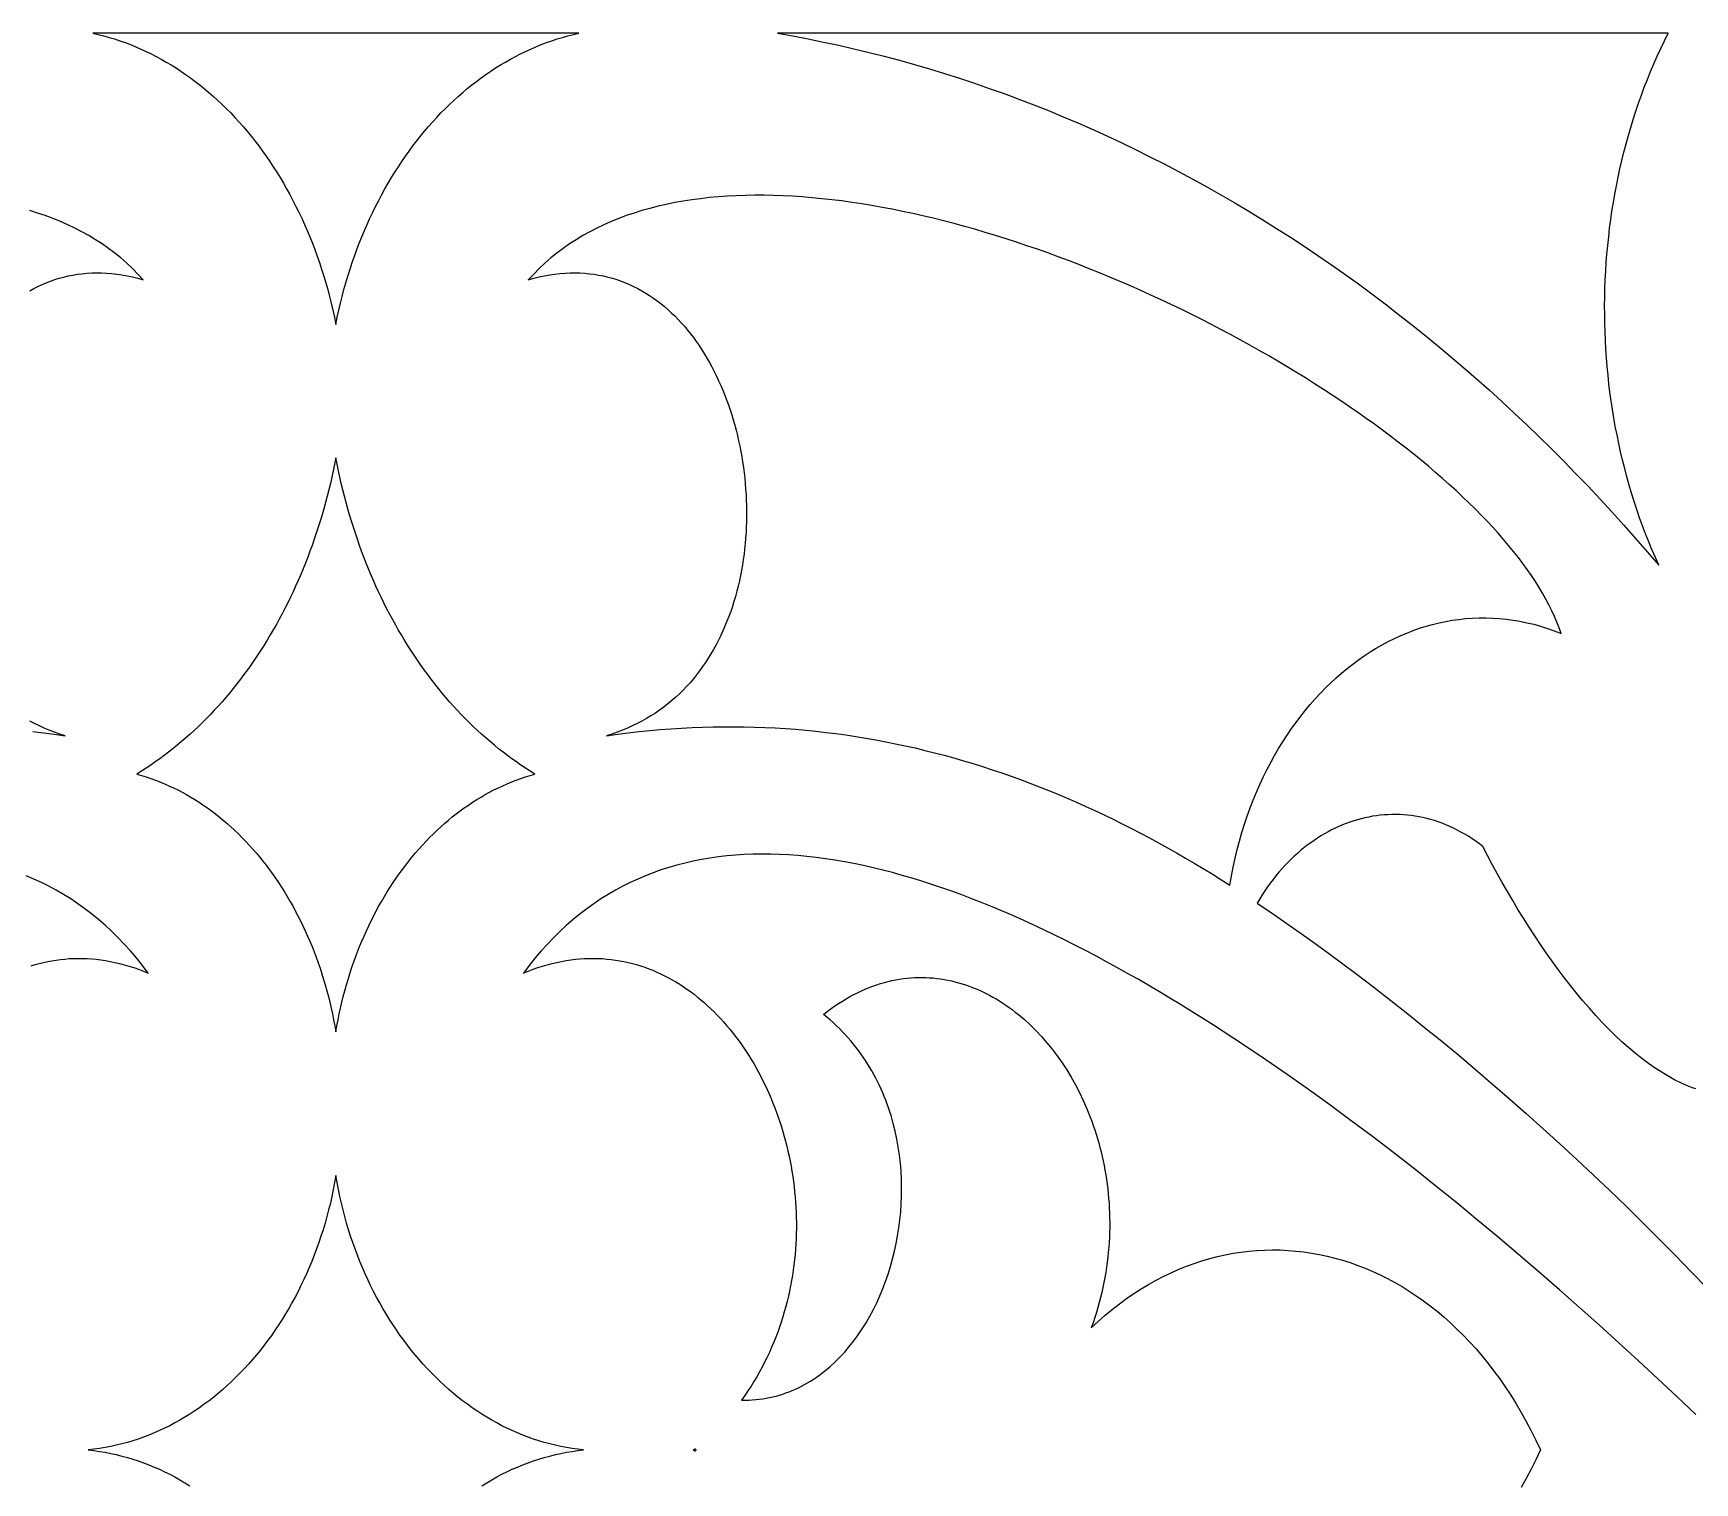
# Model space of a CAD drawing. Extents: x -4950 to -2150, y -1354 to 1346.
# Drawn here: x -3060.5 to -2885.2, y -1033.4 to -880.4 of the extents above; entities that cross this region are included whole.
import ezdxf

# ---------------------------------------------------------------- set-up
doc = ezdxf.new("R2010")
doc.units = 0
doc.layers.add('LAYER_1', color=18, linetype='CONTINUOUS')

msp = doc.modelspace()

# ---------------------------------------------------------------- linework, layer by layer
at = {"layer": 'LAYER_1'}
for points in [[(-3028.58, -911.13), (-3028.43, -910.38), (-3028.27, -909.64), (-3028.09, -908.9), (-3027.91, -908.17), (-3027.72, -907.44), (-3027.52, -906.73), (-3027.3, -906.02), (-3027.08, -905.31), (-3026.85, -904.61), (-3026.61, -903.92), (-3026.36, -903.24), (-3026.11, -902.56), (-3025.84, -901.9), (-3025.56, -901.23), (-3025.28, -900.58), (-3024.99, -899.93), (-3024.69, -899.3), (-3024.38, -898.67), (-3024.06, -898.04), (-3023.73, -897.43), (-3023.4, -896.82), (-3023.05, -896.23), (-3022.7, -895.64), (-3022.35, -895.06), (-3021.98, -894.49), (-3021.61, -893.93), (-3021.23, -893.37), (-3020.84, -892.83), (-3020.44, -892.29), (-3020.04, -891.77), (-3019.63, -891.25), (-3019.22, -890.75), (-3018.8, -890.25), (-3018.37, -889.77), (-3017.93, -889.29), (-3017.49, -888.82), (-3017.04, -888.37), (-3016.59, -887.92), (-3016.12, -887.49), (-3015.66, -887.07), (-3015.18, -886.65), (-3014.71, -886.25), (-3014.22, -885.86), (-3013.73, -885.48), (-3013.24, -885.11), (-3012.74, -884.75), (-3012.23, -884.41), (-3011.72, -884.07), (-3011.2, -883.75), (-3010.68, -883.44), (-3010.16, -883.14), (-3009.63, -882.85), (-3009.09, -882.58), (-3008.55, -882.32), (-3008.01, -882.07), (-3007.46, -881.83), (-3006.91, -881.61), (-3006.35, -881.39), (-3005.79, -881.2), (-3005.23, -881.01), (-3004.66, -880.84), (-3004.09, -880.68), (-3003.51, -880.54), (-3002.93, -880.4), (-3028.58, -880.41), (-3054.23, -880.4), (-3053.65, -880.54), (-3053.08, -880.68), (-3052.5, -880.84), (-3051.94, -881.01), (-3051.37, -881.2), (-3050.81, -881.39), (-3050.25, -881.61), (-3049.7, -881.83), (-3049.15, -882.07), (-3048.61, -882.32), (-3048.07, -882.58), (-3047.54, -882.85), (-3047.01, -883.14), (-3046.48, -883.44), (-3045.96, -883.75), (-3045.44, -884.07), (-3044.93, -884.41), (-3044.43, -884.75), (-3043.93, -885.11), (-3043.43, -885.48), (-3042.94, -885.86), (-3042.46, -886.25), (-3041.98, -886.65), (-3041.5, -887.07), (-3041.04, -887.49), (-3040.58, -887.92), (-3040.12, -888.37), (-3039.67, -888.82), (-3039.23, -889.29), (-3038.8, -889.77), (-3038.37, -890.25), (-3037.94, -890.75), (-3037.53, -891.25), (-3037.12, -891.77), (-3036.72, -892.29), (-3036.32, -892.83), (-3035.93, -893.37), (-3035.55, -893.93), (-3035.18, -894.49), (-3034.82, -895.06), (-3034.46, -895.64), (-3034.11, -896.23), (-3033.77, -896.82), (-3033.43, -897.43), (-3033.11, -898.04), (-3032.79, -898.67), (-3032.48, -899.3), (-3032.18, -899.93), (-3031.88, -900.58), (-3031.6, -901.23), (-3031.32, -901.9), (-3031.06, -902.56), (-3030.8, -903.24), (-3030.55, -903.92), (-3030.31, -904.61), (-3030.08, -905.31), (-3029.86, -906.02), (-3029.65, -906.73), (-3029.44, -907.44), (-3029.25, -908.17), (-3029.07, -908.9), (-3028.9, -909.64), (-3028.73, -910.38)], [(-2888.96, -936.54), (-2889.32, -935.72), (-2889.68, -934.89), (-2890.02, -934.06), (-2890.35, -933.22), (-2890.67, -932.38), (-2890.98, -931.53), (-2891.27, -930.67), (-2891.56, -929.81), (-2891.83, -928.95), (-2892.08, -928.08), (-2892.33, -927.21), (-2892.56, -926.33), (-2892.78, -925.45), (-2892.99, -924.56), (-2893.19, -923.68), (-2893.37, -922.78), (-2893.55, -921.89), (-2893.71, -920.99), (-2893.85, -920.09), (-2893.99, -919.19), (-2894.11, -918.28), (-2894.22, -917.38), (-2894.32, -916.47), (-2894.41, -915.56), (-2894.48, -914.65), (-2894.55, -913.74), (-2894.6, -912.82), (-2894.63, -911.91), (-2894.66, -911), (-2894.67, -910.08), (-2894.68, -909.17), (-2894.67, -908.25), (-2894.64, -907.34), (-2894.61, -906.43), (-2894.56, -905.52), (-2894.5, -904.61), (-2894.43, -903.7), (-2894.35, -902.79), (-2894.25, -901.88), (-2894.15, -900.98), (-2894.03, -900.07), (-2893.9, -899.17), (-2893.75, -898.28), (-2893.6, -897.38), (-2893.43, -896.49), (-2893.25, -895.6), (-2893.06, -894.72), (-2892.86, -893.84), (-2892.64, -892.96), (-2892.41, -892.08), (-2892.17, -891.21), (-2891.92, -890.35), (-2891.66, -889.49), (-2891.39, -888.64), (-2891.1, -887.79), (-2890.8, -886.94), (-2890.49, -886.1), (-2890.16, -885.27), (-2889.83, -884.44), (-2889.48, -883.62), (-2889.12, -882.81), (-2888.75, -882), (-2888.37, -881.2), (-2887.97, -880.4), (-2981.98, -880.4), (-2980.36, -880.69), (-2978.74, -881), (-2977.12, -881.33), (-2975.51, -881.67), (-2973.91, -882.04), (-2972.3, -882.42), (-2970.7, -882.83), (-2969.11, -883.26), (-2967.51, -883.7), (-2965.93, -884.16), (-2964.34, -884.65), (-2962.76, -885.15), (-2961.19, -885.67), (-2959.62, -886.22), (-2958.05, -886.78), (-2956.49, -887.36), (-2954.93, -887.96), (-2953.38, -888.57), (-2951.83, -889.21), (-2950.29, -889.87), (-2948.75, -890.54), (-2947.22, -891.23), (-2945.7, -891.95), (-2944.17, -892.68), (-2942.66, -893.43), (-2941.15, -894.19), (-2939.65, -894.98), (-2938.15, -895.79), (-2936.66, -896.61), (-2935.17, -897.45), (-2933.69, -898.31), (-2932.22, -899.19), (-2930.75, -900.08), (-2929.29, -901), (-2927.83, -901.93), (-2926.39, -902.88), (-2924.95, -903.85), (-2923.51, -904.84), (-2922.08, -905.84), (-2920.66, -906.86), (-2919.25, -907.9), (-2917.85, -908.96), (-2916.45, -910.03), (-2915.06, -911.12), (-2913.67, -912.23), (-2912.3, -913.36), (-2910.93, -914.5), (-2909.57, -915.66), (-2908.22, -916.84), (-2906.87, -918.04), (-2905.54, -919.25), (-2904.21, -920.48), (-2902.89, -921.73), (-2901.58, -922.99), (-2900.28, -924.27), (-2898.98, -925.57), (-2897.7, -926.88), (-2896.42, -928.21), (-2895.15, -929.56), (-2893.9, -930.92), (-2892.65, -932.3), (-2891.41, -933.7), (-2890.18, -935.11)], [(-2934.24, -970.28), (-2934.07, -969.33), (-2933.88, -968.39), (-2933.68, -967.46), (-2933.45, -966.54), (-2933.21, -965.64), (-2932.96, -964.75), (-2932.68, -963.87), (-2932.39, -963), (-2932.08, -962.15), (-2931.76, -961.32), (-2931.42, -960.5), (-2931.07, -959.69), (-2930.7, -958.9), (-2930.31, -958.12), (-2929.91, -957.36), (-2929.5, -956.61), (-2929.08, -955.88), (-2928.64, -955.16), (-2928.18, -954.47), (-2927.72, -953.78), (-2927.24, -953.12), (-2926.75, -952.47), (-2926.25, -951.84), (-2925.74, -951.22), (-2925.21, -950.63), (-2924.68, -950.05), (-2924.13, -949.49), (-2923.57, -948.95), (-2923.01, -948.42), (-2922.43, -947.92), (-2921.85, -947.43), (-2921.25, -946.97), (-2920.65, -946.52), (-2920.04, -946.09), (-2919.42, -945.69), (-2918.79, -945.3), (-2918.15, -944.94), (-2917.51, -944.59), (-2916.86, -944.27), (-2916.2, -943.97), (-2915.54, -943.69), (-2914.87, -943.43), (-2914.2, -943.19), (-2913.52, -942.98), (-2912.84, -942.78), (-2912.15, -942.61), (-2911.45, -942.47), (-2910.75, -942.35), (-2910.05, -942.25), (-2909.35, -942.17), (-2908.64, -942.12), (-2907.93, -942.09), (-2907.21, -942.09), (-2906.49, -942.11), (-2905.78, -942.16), (-2905.06, -942.23), (-2904.33, -942.32), (-2903.61, -942.45), (-2902.89, -942.6), (-2902.16, -942.77), (-2901.44, -942.97), (-2900.72, -943.2), (-2899.99, -943.45), (-2899.27, -943.74), (-2899.48, -943.14), (-2899.71, -942.55), (-2899.96, -941.94), (-2900.24, -941.34), (-2900.55, -940.73), (-2900.87, -940.11), (-2901.22, -939.5), (-2901.59, -938.88), (-2901.99, -938.25), (-2902.41, -937.63), (-2902.84, -937), (-2903.3, -936.36), (-2903.78, -935.73), (-2904.29, -935.09), (-2904.81, -934.46), (-2905.35, -933.82), (-2905.91, -933.17), (-2906.49, -932.53), (-2907.09, -931.89), (-2907.71, -931.25), (-2908.35, -930.6), (-2909, -929.96), (-2909.67, -929.31), (-2910.36, -928.67), (-2911.07, -928.03), (-2911.79, -927.38), (-2912.53, -926.74), (-2913.28, -926.1), (-2914.05, -925.46), (-2914.83, -924.82), (-2915.63, -924.19), (-2916.45, -923.55), (-2917.27, -922.92), (-2918.11, -922.29), (-2918.97, -921.67), (-2919.84, -921.04), (-2920.72, -920.42), (-2921.61, -919.81), (-2922.51, -919.19), (-2923.43, -918.58), (-2924.36, -917.98), (-2925.29, -917.38), (-2926.24, -916.78), (-2927.2, -916.19), (-2928.17, -915.6), (-2929.15, -915.02), (-2930.13, -914.44), (-2931.13, -913.87), (-2932.13, -913.31), (-2933.14, -912.75), (-2934.16, -912.19), (-2935.19, -911.65), (-2936.23, -911.11), (-2937.27, -910.58), (-2938.31, -910.05), (-2939.37, -909.53), (-2940.43, -909.02), (-2941.49, -908.52), (-2942.56, -908.03), (-2943.63, -907.54), (-2944.71, -907.07), (-2945.79, -906.6), (-2946.88, -906.14), (-2947.97, -905.69), (-2949.06, -905.25), (-2950.15, -904.82), (-2951.25, -904.4), (-2952.34, -903.99), (-2953.44, -903.59), (-2954.54, -903.2), (-2955.64, -902.82), (-2956.75, -902.45), (-2957.85, -902.09), (-2958.95, -901.75), (-2960.05, -901.42), (-2961.15, -901.09), (-2962.25, -900.78), (-2963.34, -900.49), (-2964.44, -900.2), (-2965.53, -899.93), (-2966.62, -899.67), (-2967.7, -899.43), (-2968.79, -899.2), (-2969.87, -898.98), (-2970.94, -898.78), (-2972.01, -898.59), (-2973.08, -898.41), (-2974.14, -898.25), (-2975.19, -898.1), (-2976.24, -897.97), (-2977.28, -897.86), (-2978.32, -897.76), (-2979.35, -897.67), (-2980.37, -897.61), (-2981.38, -897.56), (-2982.39, -897.52), (-2983.38, -897.5), (-2984.37, -897.5), (-2985.35, -897.51), (-2986.32, -897.55), (-2987.28, -897.6), (-2988.23, -897.67), (-2989.17, -897.75), (-2990.1, -897.86), (-2991.02, -897.98), (-2991.93, -898.12), (-2992.82, -898.28), (-2993.71, -898.46), (-2994.58, -898.66), (-2995.43, -898.88), (-2996.28, -899.12), (-2997.11, -899.38), (-2997.93, -899.65), (-2998.73, -899.95), (-2999.52, -900.27), (-3000.29, -900.61), (-3001.05, -900.98), (-3001.79, -901.36), (-3002.51, -901.76), (-3003.22, -902.19), (-3003.92, -902.64), (-3004.59, -903.11), (-3005.25, -903.61), (-3005.89, -904.12), (-3006.51, -904.66), (-3007.11, -905.22), (-3007.7, -905.81), (-3008.27, -906.42), (-3007.69, -906.26), (-3007.13, -906.12), (-3006.57, -906), (-3006.01, -905.9), (-3005.47, -905.82), (-3004.93, -905.76), (-3004.39, -905.72), (-3003.86, -905.7), (-3003.34, -905.69), (-3002.82, -905.7), (-3002.31, -905.73), (-3001.81, -905.78), (-3001.31, -905.84), (-3000.82, -905.92), (-3000.34, -906.01), (-2999.86, -906.13), (-2999.39, -906.25), (-2998.93, -906.4), (-2998.47, -906.56), (-2998.02, -906.73), (-2997.58, -906.92), (-2997.15, -907.12), (-2996.72, -907.34), (-2996.29, -907.57), (-2995.88, -907.82), (-2995.47, -908.08), (-2995.07, -908.35), (-2994.68, -908.63), (-2994.29, -908.93), (-2993.91, -909.24), (-2993.54, -909.56), (-2993.18, -909.89), (-2992.82, -910.23), (-2992.48, -910.59), (-2992.13, -910.96), (-2991.8, -911.33), (-2991.47, -911.72), (-2991.16, -912.12), (-2990.85, -912.52), (-2990.54, -912.94), (-2990.25, -913.37), (-2989.96, -913.8), (-2989.68, -914.25), (-2989.41, -914.7), (-2989.15, -915.16), (-2988.89, -915.62), (-2988.65, -916.1), (-2988.41, -916.58), (-2988.18, -917.07), (-2987.96, -917.57), (-2987.74, -918.07), (-2987.54, -918.58), (-2987.34, -919.1), (-2987.15, -919.62), (-2986.97, -920.14), (-2986.8, -920.68), (-2986.64, -921.21), (-2986.48, -921.75), (-2986.34, -922.3), (-2986.2, -922.85), (-2986.07, -923.4), (-2985.96, -923.96), (-2985.85, -924.52), (-2985.74, -925.08), (-2985.65, -925.64), (-2985.57, -926.21), (-2985.5, -926.78), (-2985.43, -927.35), (-2985.37, -927.92), (-2985.33, -928.5), (-2985.29, -929.07), (-2985.26, -929.65), (-2985.24, -930.22), (-2985.23, -930.8), (-2985.23, -931.38), (-2985.24, -931.95), (-2985.26, -932.53), (-2985.29, -933.1), (-2985.33, -933.68), (-2985.38, -934.25), (-2985.44, -934.82), (-2985.5, -935.38), (-2985.58, -935.95), (-2985.67, -936.51), (-2985.77, -937.07), (-2985.87, -937.63), (-2985.99, -938.18), (-2986.12, -938.73), (-2986.26, -939.28), (-2986.4, -939.82), (-2986.56, -940.36), (-2986.73, -940.89), (-2986.91, -941.42), (-2987.1, -941.94), (-2987.3, -942.45), (-2987.51, -942.96), (-2987.73, -943.47), (-2987.96, -943.96), (-2988.2, -944.46), (-2988.45, -944.94), (-2988.71, -945.42), (-2988.99, -945.88), (-2989.27, -946.35), (-2989.57, -946.8), (-2989.87, -947.24), (-2990.19, -947.68), (-2990.52, -948.11), (-2990.85, -948.52), (-2991.2, -948.93), (-2991.57, -949.33), (-2991.94, -949.72), (-2992.32, -950.1), (-2992.71, -950.47), (-2993.12, -950.82), (-2993.54, -951.17), (-2993.97, -951.5), (-2994.41, -951.83), (-2994.86, -952.14), (-2995.32, -952.43), (-2995.79, -952.72), (-2996.28, -952.99), (-2996.78, -953.25), (-2997.29, -953.5), (-2997.81, -953.73), (-2998.34, -953.95), (-2998.89, -954.16), (-2999.44, -954.35), (-3000.01, -954.53), (-2998.87, -954.37), (-2997.73, -954.22), (-2996.6, -954.09), (-2995.46, -953.98), (-2994.34, -953.88), (-2993.22, -953.79), (-2992.1, -953.72), (-2990.98, -953.66), (-2989.87, -953.62), (-2988.77, -953.59), (-2987.66, -953.58), (-2986.57, -953.58), (-2985.47, -953.59), (-2984.38, -953.61), (-2983.29, -953.65), (-2982.21, -953.71), (-2981.13, -953.77), (-2980.06, -953.85), (-2978.99, -953.95), (-2977.92, -954.05), (-2976.86, -954.17), (-2975.8, -954.31), (-2974.74, -954.45), (-2973.69, -954.61), (-2972.64, -954.78), (-2971.59, -954.96), (-2970.55, -955.16), (-2969.51, -955.37), (-2968.48, -955.59), (-2967.44, -955.82), (-2966.42, -956.07), (-2965.39, -956.32), (-2964.37, -956.59), (-2963.35, -956.87), (-2962.34, -957.16), (-2961.33, -957.47), (-2960.32, -957.78), (-2959.32, -958.11), (-2958.31, -958.44), (-2957.32, -958.79), (-2956.32, -959.15), (-2955.33, -959.52), (-2954.34, -959.91), (-2953.35, -960.3), (-2952.37, -960.7), (-2951.39, -961.12), (-2950.41, -961.54), (-2949.44, -961.98), (-2948.47, -962.42), (-2947.5, -962.88), (-2946.54, -963.34), (-2945.58, -963.82), (-2944.62, -964.31), (-2943.66, -964.8), (-2942.71, -965.31), (-2941.75, -965.82), (-2940.81, -966.35), (-2939.86, -966.88), (-2938.92, -967.43), (-2937.98, -967.98), (-2937.04, -968.54), (-2936.1, -969.11), (-2935.17, -969.69)], [(-3028.58, -985.76), (-3028.47, -985.13), (-3028.35, -984.5), (-3028.22, -983.88), (-3028.09, -983.26), (-3027.95, -982.64), (-3027.79, -982.04), (-3027.63, -981.43), (-3027.46, -980.83), (-3027.29, -980.24), (-3027.1, -979.65), (-3026.91, -979.06), (-3026.71, -978.48), (-3026.51, -977.91), (-3026.29, -977.34), (-3026.07, -976.78), (-3025.84, -976.22), (-3025.6, -975.67), (-3025.36, -975.12), (-3025.1, -974.58), (-3024.85, -974.05), (-3024.58, -973.53), (-3024.31, -973.01), (-3024.03, -972.49), (-3023.74, -971.99), (-3023.45, -971.49), (-3023.15, -970.99), (-3022.84, -970.51), (-3022.53, -970.03), (-3022.21, -969.56), (-3021.88, -969.09), (-3021.55, -968.64), (-3021.21, -968.19), (-3020.87, -967.75), (-3020.52, -967.31), (-3020.16, -966.89), (-3019.8, -966.47), (-3019.43, -966.06), (-3019.06, -965.66), (-3018.68, -965.27), (-3018.29, -964.89), (-3017.9, -964.51), (-3017.5, -964.14), (-3017.1, -963.79), (-3016.7, -963.44), (-3016.29, -963.1), (-3015.87, -962.77), (-3015.45, -962.45), (-3015.02, -962.14), (-3014.59, -961.84), (-3014.15, -961.55), (-3013.71, -961.27), (-3013.26, -961), (-3012.81, -960.74), (-3012.36, -960.49), (-3011.9, -960.25), (-3011.43, -960.02), (-3010.97, -959.8), (-3010.49, -959.59), (-3010.02, -959.39), (-3009.54, -959.21), (-3009.05, -959.03), (-3008.57, -958.87), (-3008.07, -958.71), (-3007.58, -958.57), (-3008.07, -958.27), (-3008.56, -957.95), (-3009.04, -957.63), (-3009.52, -957.3), (-3010, -956.96), (-3010.47, -956.62), (-3010.93, -956.26), (-3011.4, -955.9), (-3011.85, -955.53), (-3012.31, -955.15), (-3012.75, -954.76), (-3013.2, -954.37), (-3013.64, -953.97), (-3014.07, -953.56), (-3014.5, -953.14), (-3014.92, -952.72), (-3015.34, -952.28), (-3015.76, -951.84), (-3016.17, -951.4), (-3016.57, -950.94), (-3016.97, -950.48), (-3017.36, -950.02), (-3017.75, -949.54), (-3018.13, -949.06), (-3018.51, -948.57), (-3018.88, -948.08), (-3019.25, -947.58), (-3019.61, -947.07), (-3019.97, -946.56), (-3020.32, -946.04), (-3020.66, -945.51), (-3021, -944.98), (-3021.34, -944.44), (-3021.66, -943.89), (-3021.99, -943.34), (-3022.3, -942.79), (-3022.61, -942.23), (-3022.92, -941.66), (-3023.22, -941.09), (-3023.51, -940.51), (-3023.79, -939.92), (-3024.07, -939.33), (-3024.35, -938.74), (-3024.61, -938.14), (-3024.88, -937.53), (-3025.13, -936.92), (-3025.38, -936.31), (-3025.62, -935.69), (-3025.86, -935.07), (-3026.09, -934.44), (-3026.31, -933.8), (-3026.52, -933.17), (-3026.73, -932.52), (-3026.94, -931.88), (-3027.13, -931.23), (-3027.32, -930.57), (-3027.5, -929.91), (-3027.68, -929.25), (-3027.85, -928.58), (-3028.01, -927.91), (-3028.16, -927.24), (-3028.31, -926.56), (-3028.45, -925.88), (-3028.58, -925.19), (-3028.71, -925.88), (-3028.85, -926.56), (-3029, -927.24), (-3029.15, -927.91), (-3029.32, -928.58), (-3029.48, -929.25), (-3029.66, -929.91), (-3029.84, -930.57), (-3030.03, -931.23), (-3030.23, -931.88), (-3030.43, -932.52), (-3030.64, -933.17), (-3030.85, -933.8), (-3031.08, -934.44), (-3031.31, -935.07), (-3031.54, -935.69), (-3031.78, -936.31), (-3032.03, -936.92), (-3032.29, -937.53), (-3032.55, -938.14), (-3032.82, -938.74), (-3033.09, -939.33), (-3033.37, -939.92), (-3033.65, -940.51), (-3033.95, -941.09), (-3034.25, -941.66), (-3034.55, -942.23), (-3034.86, -942.79), (-3035.18, -943.34), (-3035.5, -943.89), (-3035.83, -944.44), (-3036.16, -944.98), (-3036.5, -945.51), (-3036.84, -946.04), (-3037.19, -946.56), (-3037.55, -947.07), (-3037.91, -947.58), (-3038.28, -948.08), (-3038.65, -948.57), (-3039.03, -949.06), (-3039.41, -949.54), (-3039.8, -950.02), (-3040.19, -950.48), (-3040.59, -950.94), (-3041, -951.4), (-3041.41, -951.84), (-3041.82, -952.28), (-3042.24, -952.72), (-3042.66, -953.14), (-3043.09, -953.56), (-3043.53, -953.97), (-3043.96, -954.37), (-3044.41, -954.76), (-3044.86, -955.15), (-3045.31, -955.53), (-3045.77, -955.9), (-3046.23, -956.26), (-3046.69, -956.62), (-3047.16, -956.96), (-3047.64, -957.3), (-3048.12, -957.63), (-3048.6, -957.95), (-3049.09, -958.27), (-3049.58, -958.57), (-3049.09, -958.71), (-3048.6, -958.87), (-3048.11, -959.03), (-3047.62, -959.21), (-3047.14, -959.39), (-3046.67, -959.59), (-3046.2, -959.8), (-3045.73, -960.02), (-3045.26, -960.25), (-3044.8, -960.49), (-3044.35, -960.74), (-3043.9, -961), (-3043.45, -961.27), (-3043.01, -961.55), (-3042.57, -961.84), (-3042.14, -962.14), (-3041.72, -962.45), (-3041.29, -962.77), (-3040.88, -963.1), (-3040.47, -963.44), (-3040.06, -963.79), (-3039.66, -964.14), (-3039.26, -964.51), (-3038.87, -964.89), (-3038.49, -965.27), (-3038.11, -965.66), (-3037.73, -966.06), (-3037.36, -966.47), (-3037, -966.89), (-3036.65, -967.31), (-3036.29, -967.75), (-3035.95, -968.19), (-3035.61, -968.64), (-3035.28, -969.09), (-3034.95, -969.56), (-3034.63, -970.03), (-3034.32, -970.51), (-3034.01, -970.99), (-3033.71, -971.49), (-3033.42, -971.99), (-3033.13, -972.49), (-3032.86, -973.01), (-3032.58, -973.53), (-3032.32, -974.05), (-3032.06, -974.58), (-3031.81, -975.12), (-3031.56, -975.67), (-3031.32, -976.22), (-3031.09, -976.78), (-3030.87, -977.34), (-3030.66, -977.91), (-3030.45, -978.48), (-3030.25, -979.06), (-3030.06, -979.65), (-3029.87, -980.24), (-3029.7, -980.83), (-3029.53, -981.43), (-3029.37, -982.04), (-3029.22, -982.64), (-3029.07, -983.26), (-3028.94, -983.88), (-3028.81, -984.5), (-3028.69, -985.13)], [(-2990.86, -1029.89), (-2990.78, -1029.95), (-2990.7, -1029.98), (-2990.67, -1029.98), (-2990.63, -1029.97), (-2990.59, -1029.94), (-2990.55, -1029.89), (-2990.59, -1029.84), (-2990.63, -1029.82), (-2990.67, -1029.8), (-2990.7, -1029.81), (-2990.78, -1029.84)]]:
    msp.add_lwpolyline(points, close=True, dxfattribs=at)
for points in [[(-3060.87, -907.57), (-3060.45, -907.34), (-3060.02, -907.12), (-3059.58, -906.92), (-3059.14, -906.73), (-3058.69, -906.56), (-3058.23, -906.4), (-3057.77, -906.25), (-3057.3, -906.13), (-3056.82, -906.01), (-3056.34, -905.92), (-3055.85, -905.84), (-3055.35, -905.78), (-3054.85, -905.73), (-3054.34, -905.7), (-3053.82, -905.69), (-3053.3, -905.7), (-3052.77, -905.72), (-3052.24, -905.76), (-3051.7, -905.82), (-3051.15, -905.9), (-3050.59, -906), (-3050.03, -906.12), (-3049.47, -906.26), (-3048.9, -906.42), (-3049.46, -905.81), (-3050.05, -905.22), (-3050.65, -904.66), (-3051.27, -904.12), (-3051.91, -903.61), (-3052.57, -903.11), (-3053.25, -902.64), (-3053.94, -902.19), (-3054.65, -901.76), (-3055.37, -901.36), (-3056.12, -900.98), (-3056.87, -900.61), (-3057.65, -900.27), (-3058.43, -899.95), (-3059.24, -899.65), (-3060.05, -899.38), (-3060.88, -899.12)], [(-3060.57, -954.09), (-3059.43, -954.22), (-3058.29, -954.37), (-3057.15, -954.53), (-3057.72, -954.35), (-3058.27, -954.16), (-3058.82, -953.95), (-3059.35, -953.73), (-3059.87, -953.5), (-3060.38, -953.25), (-3060.88, -952.99)], [(-2885.05, -991.79), (-2885.41, -991.67), (-2885.77, -991.53), (-2886.12, -991.39), (-2886.48, -991.23), (-2886.84, -991.06), (-2887.19, -990.89), (-2887.55, -990.7), (-2887.91, -990.5), (-2888.62, -990.08), (-2889.33, -989.62), (-2890.04, -989.13), (-2890.75, -988.6), (-2891.45, -988.04), (-2892.15, -987.44), (-2892.85, -986.82), (-2893.55, -986.16), (-2894.24, -985.48), (-2894.93, -984.78), (-2895.61, -984.04), (-2896.29, -983.29), (-2896.96, -982.51), (-2897.62, -981.71), (-2898.28, -980.89), (-2898.93, -980.05), (-2899.57, -979.2), (-2900.2, -978.33), (-2900.83, -977.44), (-2901.45, -976.55), (-2902.05, -975.64), (-2902.65, -974.72), (-2903.24, -973.79), (-2903.82, -972.86), (-2904.38, -971.92), (-2904.94, -970.97), (-2905.48, -970.02), (-2906.01, -969.07), (-2906.53, -968.12), (-2907.03, -967.16), (-2907.52, -966.21), (-2907.9, -965.93), (-2908.28, -965.65), (-2908.67, -965.39), (-2909.05, -965.14), (-2909.44, -964.91), (-2909.84, -964.69), (-2910.23, -964.48), (-2910.63, -964.28), (-2911.02, -964.1), (-2911.42, -963.93), (-2911.83, -963.77), (-2912.23, -963.62), (-2912.63, -963.49), (-2913.04, -963.37), (-2913.45, -963.26), (-2913.85, -963.17), (-2914.26, -963.08), (-2914.67, -963.01), (-2915.08, -962.95), (-2915.49, -962.91), (-2915.9, -962.87), (-2916.31, -962.85), (-2916.72, -962.84), (-2917.13, -962.84), (-2917.54, -962.86), (-2917.94, -962.88), (-2918.35, -962.92), (-2918.76, -962.97), (-2919.16, -963.03), (-2919.56, -963.11), (-2919.97, -963.19), (-2920.37, -963.29), (-2920.76, -963.4), (-2921.16, -963.51), (-2921.55, -963.65), (-2921.95, -963.79), (-2922.33, -963.94), (-2922.72, -964.11), (-2923.11, -964.28), (-2923.49, -964.47), (-2923.86, -964.67), (-2924.24, -964.88), (-2924.61, -965.1), (-2924.98, -965.33), (-2925.34, -965.57), (-2925.7, -965.82), (-2926.06, -966.09), (-2926.41, -966.36), (-2926.76, -966.65), (-2927.1, -966.94), (-2927.44, -967.25), (-2927.77, -967.57), (-2928.1, -967.9), (-2928.42, -968.23), (-2928.74, -968.58), (-2929.06, -968.94), (-2929.36, -969.31), (-2929.66, -969.69), (-2929.96, -970.08), (-2930.25, -970.48), (-2930.53, -970.89), (-2930.81, -971.31), (-2931.08, -971.74), (-2931.34, -972.18), (-2929.61, -973.36), (-2927.87, -974.57), (-2926.11, -975.81), (-2924.35, -977.09), (-2922.58, -978.39), (-2920.81, -979.72), (-2919.03, -981.07), (-2917.24, -982.46), (-2915.46, -983.87), (-2913.67, -985.3), (-2911.87, -986.76), (-2910.08, -988.24), (-2908.29, -989.75), (-2906.5, -991.28), (-2904.72, -992.83), (-2902.94, -994.4), (-2901.16, -995.99), (-2899.39, -997.6), (-2897.62, -999.23), (-2895.87, -1000.87), (-2894.12, -1002.53), (-2892.38, -1004.21), (-2890.65, -1005.91), (-2888.94, -1007.62), (-2887.23, -1009.34), (-2885.54, -1011.08), (-2883.87, -1012.83)], [(-2885.06, -1026.14), (-2887.05, -1024.26), (-2889.06, -1022.37), (-2891.1, -1020.49), (-2893.15, -1018.61), (-2895.23, -1016.72), (-2897.34, -1014.85), (-2899.45, -1012.98), (-2901.59, -1011.12), (-2903.75, -1009.28), (-2905.91, -1007.44), (-2908.1, -1005.63), (-2910.29, -1003.82), (-2912.5, -1002.04), (-2914.72, -1000.28), (-2916.94, -998.55), (-2919.18, -996.83), (-2921.42, -995.15), (-2923.67, -993.49), (-2925.92, -991.87), (-2928.17, -990.28), (-2930.42, -988.72), (-2932.68, -987.2), (-2934.93, -985.72), (-2936.06, -985), (-2937.18, -984.28), (-2938.31, -983.58), (-2939.43, -982.89), (-2940.55, -982.21), (-2941.67, -981.54), (-2942.79, -980.88), (-2943.91, -980.23), (-2945.03, -979.6), (-2946.14, -978.98), (-2947.25, -978.37), (-2948.36, -977.77), (-2949.47, -977.19), (-2950.58, -976.62), (-2951.68, -976.07), (-2952.78, -975.53), (-2953.87, -975), (-2954.97, -974.49), (-2956.05, -973.99), (-2957.14, -973.51), (-2958.22, -973.04), (-2959.3, -972.59), (-2960.38, -972.15), (-2961.45, -971.73), (-2962.51, -971.33), (-2963.57, -970.94), (-2964.63, -970.57), (-2965.68, -970.21), (-2966.73, -969.88), (-2967.77, -969.56), (-2968.81, -969.26), (-2969.84, -968.97), (-2970.87, -968.71), (-2971.89, -968.46), (-2972.9, -968.23), (-2973.91, -968.02), (-2974.91, -967.83), (-2975.91, -967.66), (-2976.9, -967.51), (-2977.88, -967.38), (-2978.86, -967.26), (-2979.83, -967.17), (-2980.79, -967.1), (-2981.75, -967.05), (-2982.69, -967.02), (-2983.63, -967.02), (-2984.57, -967.03), (-2985.49, -967.07), (-2986.41, -967.13), (-2987.31, -967.21), (-2988.21, -967.31), (-2989.1, -967.44), (-2989.99, -967.59), (-2990.86, -967.76), (-2991.73, -967.96), (-2992.58, -968.18), (-2993.43, -968.42), (-2994.27, -968.69), (-2995.09, -968.99), (-2995.91, -969.3), (-2996.72, -969.65), (-2997.52, -970.02), (-2998.3, -970.41), (-2999.08, -970.83), (-2999.85, -971.28), (-3000.6, -971.75), (-3001.35, -972.25), (-3002.08, -972.78), (-3002.81, -973.33), (-3003.52, -973.91), (-3004.22, -974.52), (-3004.91, -975.15), (-3005.58, -975.82), (-3006.25, -976.51), (-3006.9, -977.23), (-3007.54, -977.98), (-3008.17, -978.76), (-3008.79, -979.57), (-3008.27, -979.36), (-3007.77, -979.17), (-3007.26, -978.99), (-3006.76, -978.83), (-3006.26, -978.69), (-3005.76, -978.56), (-3005.26, -978.44), (-3004.77, -978.34), (-3004.28, -978.25), (-3003.79, -978.18), (-3003.3, -978.12), (-3002.82, -978.08), (-3002.34, -978.05), (-3001.86, -978.03), (-3001.39, -978.02), (-3000.92, -978.03), (-3000.45, -978.05), (-2999.99, -978.09), (-2999.53, -978.14), (-2999.07, -978.2), (-2998.62, -978.27), (-2998.17, -978.36), (-2997.72, -978.45), (-2997.28, -978.56), (-2996.84, -978.68), (-2996.41, -978.82), (-2995.98, -978.96), (-2995.55, -979.12), (-2995.13, -979.28), (-2994.71, -979.46), (-2994.3, -979.65), (-2993.89, -979.85), (-2993.48, -980.06), (-2993.08, -980.28), (-2992.69, -980.51), (-2992.29, -980.75), (-2991.91, -981), (-2991.53, -981.26), (-2991.15, -981.53), (-2990.78, -981.81), (-2990.41, -982.1), (-2990.05, -982.4), (-2989.69, -982.7), (-2989.34, -983.02), (-2988.99, -983.34), (-2988.65, -983.67), (-2988.32, -984.01), (-2987.98, -984.36), (-2987.66, -984.72), (-2987.34, -985.09), (-2987.03, -985.46), (-2986.72, -985.84), (-2986.42, -986.23), (-2986.12, -986.62), (-2985.83, -987.02), (-2985.55, -987.43), (-2985.27, -987.85), (-2985, -988.27), (-2984.74, -988.7), (-2984.48, -989.13), (-2984.22, -989.57), (-2983.98, -990.02), (-2983.74, -990.47), (-2983.51, -990.93), (-2983.28, -991.39), (-2983.06, -991.86), (-2982.85, -992.33), (-2982.65, -992.81), (-2982.45, -993.3), (-2982.26, -993.78), (-2982.07, -994.28), (-2981.9, -994.77), (-2981.73, -995.27), (-2981.56, -995.78), (-2981.41, -996.29), (-2981.26, -996.8), (-2981.12, -997.32), (-2980.99, -997.84), (-2980.87, -998.36), (-2980.75, -998.89), (-2980.64, -999.42), (-2980.54, -999.95), (-2980.45, -1000.48), (-2980.36, -1001.02), (-2980.29, -1001.56), (-2980.22, -1002.1), (-2980.16, -1002.64), (-2980.11, -1003.19), (-2980.07, -1003.73), (-2980.03, -1004.28), (-2980.01, -1004.83), (-2979.99, -1005.38), (-2979.98, -1005.93), (-2979.98, -1006.49), (-2979.99, -1007.04), (-2980.01, -1007.59), (-2980.04, -1008.15), (-2980.07, -1008.7), (-2980.12, -1009.26), (-2980.17, -1009.81), (-2980.24, -1010.36), (-2980.31, -1010.92), (-2980.4, -1011.47), (-2980.49, -1012.02), (-2980.59, -1012.57), (-2980.7, -1013.12), (-2980.82, -1013.67), (-2980.96, -1014.22), (-2981.1, -1014.77), (-2981.25, -1015.31), (-2981.41, -1015.85), (-2981.58, -1016.39), (-2981.76, -1016.93), (-2981.95, -1017.47), (-2982.16, -1018), (-2982.37, -1018.53), (-2982.59, -1019.06), (-2982.83, -1019.59), (-2983.07, -1020.11), (-2983.33, -1020.63), (-2983.59, -1021.14), (-2983.87, -1021.65), (-2984.16, -1022.16), (-2984.46, -1022.67), (-2984.76, -1023.17), (-2985.09, -1023.66), (-2985.42, -1024.15), (-2985.76, -1024.64), (-2985.38, -1024.64), (-2985, -1024.63), (-2984.63, -1024.61), (-2984.26, -1024.58), (-2983.89, -1024.54), (-2983.53, -1024.49), (-2983.17, -1024.43), (-2982.81, -1024.36), (-2982.45, -1024.28), (-2982.1, -1024.2), (-2981.76, -1024.1), (-2981.42, -1023.99), (-2981.08, -1023.87), (-2980.74, -1023.75), (-2980.41, -1023.61), (-2980.08, -1023.47), (-2979.76, -1023.32), (-2979.44, -1023.16), (-2979.12, -1022.99), (-2978.81, -1022.81), (-2978.5, -1022.63), (-2978.2, -1022.44), (-2977.9, -1022.24), (-2977.6, -1022.03), (-2977.31, -1021.81), (-2977.02, -1021.59), (-2976.46, -1021.12), (-2975.92, -1020.63), (-2975.39, -1020.1), (-2974.88, -1019.56), (-2974.39, -1018.98), (-2973.92, -1018.38), (-2973.46, -1017.76), (-2973.03, -1017.12), (-2972.61, -1016.46), (-2972.22, -1015.78), (-2971.85, -1015.08), (-2971.49, -1014.36), (-2971.16, -1013.62), (-2970.85, -1012.87), (-2970.56, -1012.11), (-2970.29, -1011.33), (-2970.04, -1010.54), (-2969.82, -1009.74), (-2969.62, -1008.93), (-2969.44, -1008.11), (-2969.29, -1007.28), (-2969.15, -1006.44), (-2969.05, -1005.6), (-2968.97, -1004.76), (-2968.91, -1003.91), (-2968.87, -1003.05), (-2968.87, -1002.2), (-2968.89, -1001.35), (-2968.93, -1000.49), (-2969, -999.64), (-2969.1, -998.79), (-2969.22, -997.94), (-2969.37, -997.1), (-2969.55, -996.26), (-2969.76, -995.43), (-2969.99, -994.61), (-2970.12, -994.2), (-2970.26, -993.79), (-2970.4, -993.39), (-2970.55, -992.99), (-2970.71, -992.59), (-2970.87, -992.2), (-2971.04, -991.81), (-2971.22, -991.42), (-2971.41, -991.03), (-2971.6, -990.65), (-2971.8, -990.27), (-2972.01, -989.9), (-2972.23, -989.53), (-2972.46, -989.16), (-2972.69, -988.8), (-2972.93, -988.44), (-2973.18, -988.08), (-2973.43, -987.73), (-2973.69, -987.39), (-2973.97, -987.05), (-2974.24, -986.71), (-2974.53, -986.38), (-2974.83, -986.05), (-2975.13, -985.73), (-2975.44, -985.42), (-2975.76, -985.11), (-2976.09, -984.8), (-2976.42, -984.5), (-2976.77, -984.21), (-2977.12, -983.93), (-2976.72, -983.62), (-2976.32, -983.32), (-2975.92, -983.04), (-2975.52, -982.78), (-2975.12, -982.52), (-2974.72, -982.28), (-2974.32, -982.05), (-2973.91, -981.84), (-2973.51, -981.64), (-2973.11, -981.45), (-2972.7, -981.27), (-2972.3, -981.1), (-2971.9, -980.95), (-2971.5, -980.81), (-2971.09, -980.68), (-2970.69, -980.57), (-2970.29, -980.46), (-2969.89, -980.37), (-2969.49, -980.29), (-2969.09, -980.22), (-2968.69, -980.16), (-2968.29, -980.11), (-2967.89, -980.08), (-2967.5, -980.05), (-2967.1, -980.04), (-2966.71, -980.04), (-2966.32, -980.04), (-2965.93, -980.06), (-2965.54, -980.09), (-2965.15, -980.13), (-2964.76, -980.18), (-2964.38, -980.24), (-2964, -980.31), (-2963.62, -980.39), (-2963.24, -980.49), (-2962.86, -980.59), (-2962.49, -980.7), (-2962.12, -980.81), (-2961.75, -980.94), (-2961.38, -981.08), (-2961.02, -981.23), (-2960.65, -981.39), (-2960.3, -981.55), (-2959.94, -981.73), (-2959.59, -981.91), (-2959.24, -982.1), (-2958.89, -982.3), (-2958.54, -982.51), (-2958.2, -982.73), (-2957.87, -982.96), (-2957.53, -983.19), (-2957.2, -983.43), (-2956.87, -983.68), (-2956.55, -983.94), (-2955.91, -984.48), (-2955.29, -985.05), (-2954.69, -985.64), (-2954.1, -986.27), (-2953.53, -986.92), (-2952.98, -987.6), (-2952.45, -988.31), (-2951.94, -989.04), (-2951.45, -989.79), (-2950.98, -990.57), (-2950.53, -991.36), (-2950.11, -992.18), (-2949.71, -993.02), (-2949.33, -993.88), (-2948.98, -994.76), (-2948.81, -995.21), (-2948.65, -995.66), (-2948.49, -996.11), (-2948.35, -996.57), (-2948.21, -997.03), (-2948.07, -997.5), (-2947.94, -997.97), (-2947.82, -998.44), (-2947.71, -998.92), (-2947.6, -999.4), (-2947.51, -999.88), (-2947.41, -1000.37), (-2947.33, -1000.86), (-2947.25, -1001.35), (-2947.18, -1001.85), (-2947.12, -1002.35), (-2947.07, -1002.85), (-2947.02, -1003.35), (-2946.98, -1003.86), (-2946.95, -1004.37), (-2946.93, -1004.88), (-2946.92, -1005.39), (-2946.91, -1005.91), (-2946.91, -1006.43), (-2946.93, -1006.95), (-2946.94, -1007.47), (-2946.97, -1007.99), (-2947.01, -1008.51), (-2947.06, -1009.04), (-2947.11, -1009.56), (-2947.17, -1010.09), (-2947.25, -1010.62), (-2947.33, -1011.15), (-2947.42, -1011.68), (-2947.52, -1012.21), (-2947.63, -1012.74), (-2947.75, -1013.27), (-2947.87, -1013.8), (-2948.01, -1014.34), (-2948.16, -1014.87), (-2948.32, -1015.4), (-2948.48, -1015.93), (-2948.66, -1016.47), (-2948.85, -1017), (-2948.12, -1016.32), (-2947.38, -1015.68), (-2946.64, -1015.06), (-2945.88, -1014.48), (-2945.12, -1013.92), (-2944.35, -1013.39), (-2943.58, -1012.89), (-2942.8, -1012.42), (-2942.01, -1011.98), (-2941.21, -1011.57), (-2940.41, -1011.19), (-2939.61, -1010.83), (-2938.8, -1010.5), (-2937.99, -1010.21), (-2937.17, -1009.94), (-2936.35, -1009.7), (-2935.53, -1009.48), (-2934.71, -1009.3), (-2933.88, -1009.14), (-2933.05, -1009.02), (-2932.22, -1008.92), (-2931.4, -1008.84), (-2930.57, -1008.8), (-2929.74, -1008.78), (-2928.91, -1008.79), (-2928.08, -1008.83), (-2927.25, -1008.9), (-2926.43, -1008.99), (-2925.6, -1009.11), (-2924.78, -1009.26), (-2923.97, -1009.44), (-2923.15, -1009.64), (-2922.34, -1009.87), (-2921.54, -1010.12), (-2920.74, -1010.41), (-2919.94, -1010.72), (-2919.15, -1011.05), (-2918.37, -1011.41), (-2917.59, -1011.8), (-2916.82, -1012.22), (-2916.06, -1012.66), (-2915.3, -1013.13), (-2914.55, -1013.62), (-2913.81, -1014.14), (-2913.08, -1014.69), (-2912.36, -1015.26), (-2911.65, -1015.86), (-2910.95, -1016.48), (-2910.26, -1017.13), (-2909.58, -1017.81), (-2908.91, -1018.51), (-2908.25, -1019.23), (-2907.61, -1019.98), (-2906.98, -1020.76), (-2906.36, -1021.56), (-2905.75, -1022.39), (-2905.16, -1023.24), (-2904.58, -1024.12), (-2904.02, -1025.02), (-2903.47, -1025.94), (-2902.94, -1026.89), (-2902.43, -1027.87), (-2901.93, -1028.87), (-2901.44, -1029.89), (-2901.93, -1030.92), (-2902.43, -1031.92), (-2902.94, -1032.89), (-2903.47, -1033.84)], [(-3060.75, -978.82), (-3060.32, -978.68), (-3059.88, -978.56), (-3059.44, -978.45), (-3058.99, -978.36), (-3058.54, -978.27), (-3058.09, -978.2), (-3057.63, -978.14), (-3057.17, -978.09), (-3056.71, -978.05), (-3056.24, -978.03), (-3055.77, -978.02), (-3055.3, -978.03), (-3054.82, -978.05), (-3054.34, -978.08), (-3053.86, -978.12), (-3053.37, -978.18), (-3052.89, -978.25), (-3052.4, -978.34), (-3051.9, -978.44), (-3051.41, -978.56), (-3050.91, -978.69), (-3050.41, -978.83), (-3049.9, -978.99), (-3049.4, -979.17), (-3048.89, -979.36), (-3048.38, -979.57), (-3048.99, -978.76), (-3049.62, -977.98), (-3050.26, -977.23), (-3050.91, -976.51), (-3051.58, -975.82), (-3052.26, -975.15), (-3052.94, -974.52), (-3053.64, -973.91), (-3054.36, -973.33), (-3055.08, -972.78), (-3055.81, -972.25), (-3056.56, -971.75), (-3057.31, -971.28), (-3058.08, -970.83), (-3058.86, -970.41), (-3059.65, -970.02), (-3060.44, -969.65), (-3061.25, -969.3)], [(-3013.17, -1033.67), (-3012.65, -1033.35), (-3012.13, -1033.04), (-3011.6, -1032.74), (-3011.06, -1032.46), (-3010.52, -1032.19), (-3009.97, -1031.93), (-3009.41, -1031.69), (-3008.86, -1031.46), (-3008.29, -1031.24), (-3007.73, -1031.04), (-3007.15, -1030.86), (-3006.58, -1030.68), (-3006, -1030.53), (-3005.41, -1030.38), (-3004.82, -1030.25), (-3004.23, -1030.14), (-3003.63, -1030.04), (-3003.03, -1029.96), (-3002.43, -1029.89), (-3003.03, -1029.82), (-3003.63, -1029.74), (-3004.23, -1029.64), (-3004.82, -1029.53), (-3005.41, -1029.4), (-3006, -1029.26), (-3006.58, -1029.1), (-3007.15, -1028.93), (-3007.73, -1028.74), (-3008.29, -1028.54), (-3008.86, -1028.32), (-3009.41, -1028.1), (-3009.97, -1027.85), (-3010.52, -1027.6), (-3011.06, -1027.33), (-3011.6, -1027.04), (-3012.13, -1026.75), (-3012.65, -1026.44), (-3013.17, -1026.11), (-3013.69, -1025.78), (-3014.2, -1025.43), (-3014.7, -1025.07), (-3015.2, -1024.7), (-3015.69, -1024.32), (-3016.17, -1023.92), (-3016.65, -1023.51), (-3017.12, -1023.1), (-3017.58, -1022.67), (-3018.04, -1022.22), (-3018.49, -1021.77), (-3018.93, -1021.31), (-3019.36, -1020.83), (-3019.79, -1020.35), (-3020.21, -1019.85), (-3020.62, -1019.35), (-3021.03, -1018.83), (-3021.42, -1018.31), (-3021.81, -1017.77), (-3022.19, -1017.23), (-3022.56, -1016.67), (-3022.92, -1016.11), (-3023.27, -1015.54), (-3023.62, -1014.96), (-3023.95, -1014.37), (-3024.28, -1013.77), (-3024.6, -1013.16), (-3024.91, -1012.54), (-3025.2, -1011.92), (-3025.49, -1011.29), (-3025.77, -1010.65), (-3026.04, -1010), (-3026.3, -1009.34), (-3026.55, -1008.68), (-3026.79, -1008.01), (-3027.02, -1007.33), (-3027.23, -1006.65), (-3027.44, -1005.96), (-3027.64, -1005.26), (-3027.82, -1004.55), (-3028, -1003.84), (-3028.16, -1003.13), (-3028.31, -1002.4), (-3028.45, -1001.68), (-3028.58, -1000.94), (-3028.71, -1001.68), (-3028.85, -1002.4), (-3029, -1003.13), (-3029.16, -1003.84), (-3029.34, -1004.55), (-3029.52, -1005.26), (-3029.72, -1005.96), (-3029.93, -1006.65), (-3030.15, -1007.33), (-3030.37, -1008.01), (-3030.61, -1008.68), (-3030.86, -1009.34), (-3031.12, -1010), (-3031.39, -1010.65), (-3031.67, -1011.29), (-3031.96, -1011.92), (-3032.26, -1012.54), (-3032.56, -1013.16), (-3032.88, -1013.77), (-3033.21, -1014.37), (-3033.54, -1014.96), (-3033.89, -1015.54), (-3034.24, -1016.11), (-3034.6, -1016.67), (-3034.97, -1017.23), (-3035.35, -1017.77), (-3035.74, -1018.31), (-3036.14, -1018.83), (-3036.54, -1019.35), (-3036.95, -1019.85), (-3037.37, -1020.35), (-3037.8, -1020.83), (-3038.23, -1021.31), (-3038.67, -1021.77), (-3039.12, -1022.22), (-3039.58, -1022.67), (-3040.04, -1023.1), (-3040.51, -1023.51), (-3040.99, -1023.92), (-3041.47, -1024.32), (-3041.96, -1024.7), (-3042.46, -1025.07), (-3042.96, -1025.43), (-3043.47, -1025.78), (-3043.99, -1026.11), (-3044.51, -1026.44), (-3045.03, -1026.75), (-3045.57, -1027.04), (-3046.1, -1027.33), (-3046.65, -1027.6), (-3047.19, -1027.85), (-3047.75, -1028.1), (-3048.31, -1028.32), (-3048.87, -1028.54), (-3049.44, -1028.74), (-3050.01, -1028.93), (-3050.58, -1029.1), (-3051.16, -1029.26), (-3051.75, -1029.4), (-3052.34, -1029.53), (-3052.93, -1029.64), (-3053.53, -1029.74), (-3054.13, -1029.82), (-3054.73, -1029.89), (-3054.13, -1029.96), (-3053.53, -1030.04), (-3052.93, -1030.14), (-3052.34, -1030.25), (-3051.75, -1030.38), (-3051.16, -1030.53), (-3050.58, -1030.68), (-3050.01, -1030.86), (-3049.44, -1031.04), (-3048.87, -1031.24), (-3048.31, -1031.46), (-3047.75, -1031.69), (-3047.19, -1031.93), (-3046.65, -1032.19), (-3046.1, -1032.46), (-3045.57, -1032.74), (-3045.03, -1033.04), (-3044.51, -1033.35), (-3043.99, -1033.67)]]:
    msp.add_lwpolyline(points, dxfattribs=at)

doc.saveas('drawing.dxf')
